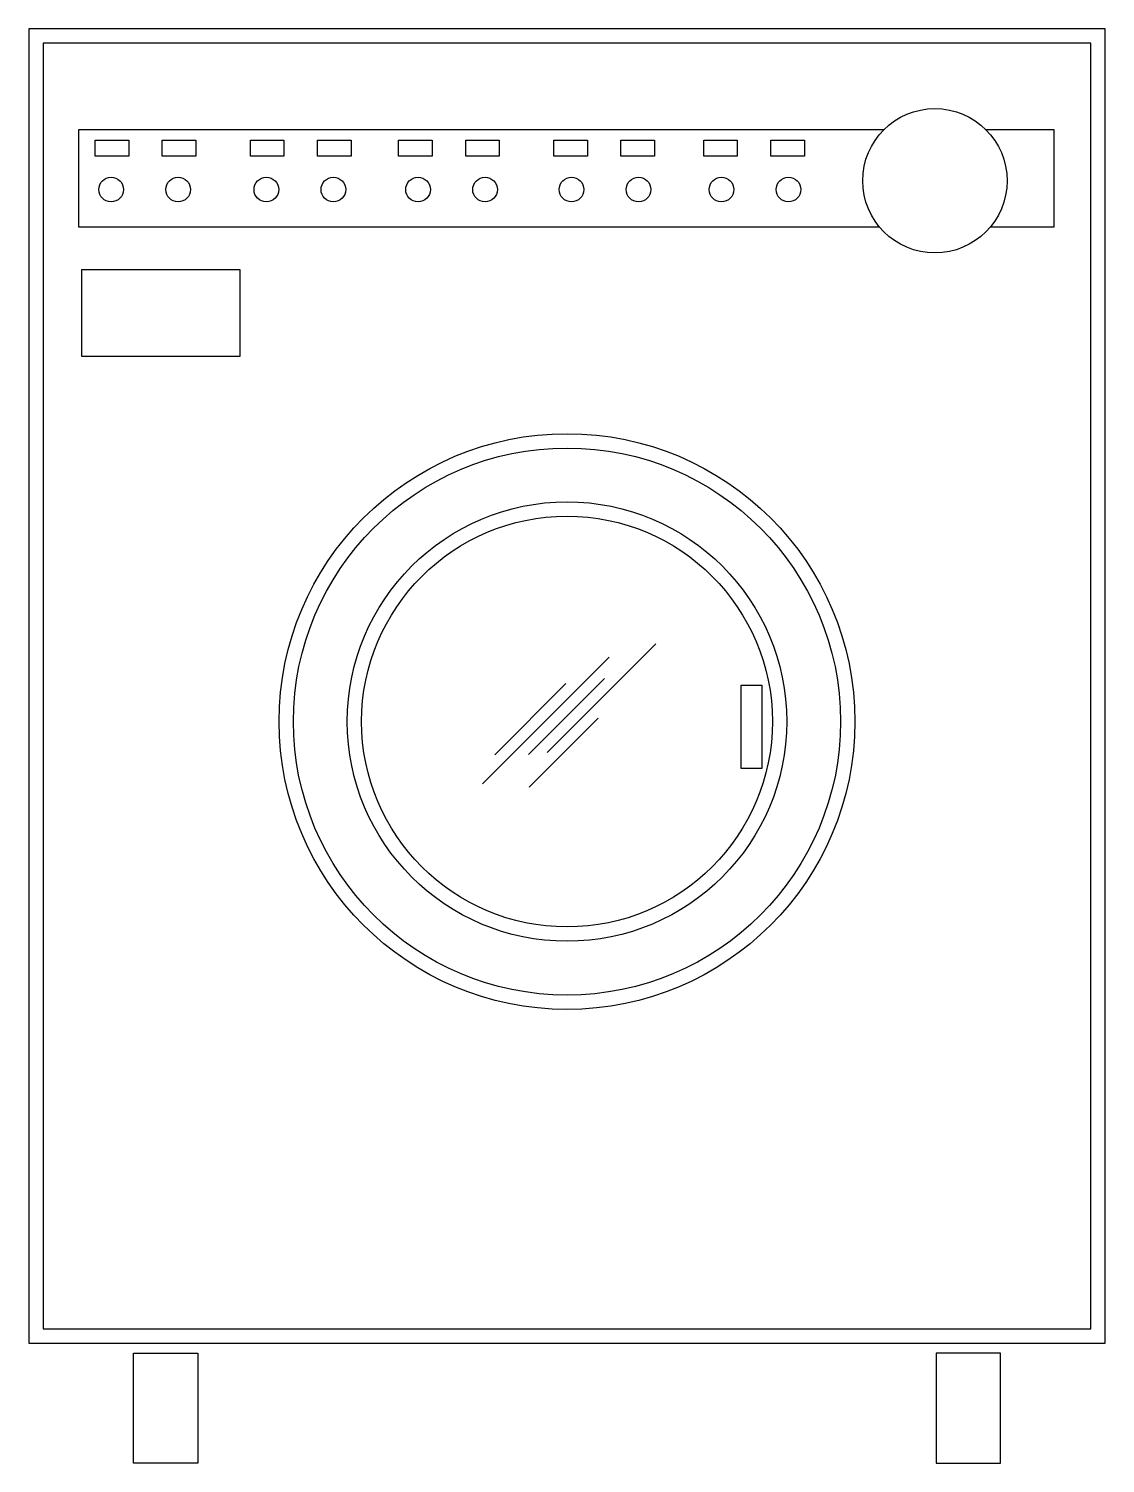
# Model space of a CAD drawing. Header units: millimetres. Extents: x 0 to 600, y 0 to 800.
import ezdxf

# ---------------------------------------------------------------- set-up
doc = ezdxf.new("R2010")
doc.units = ezdxf.units.MM
doc.layers.add('LAYER2', color=7, linetype='Continuous')

msp = doc.modelspace()

# ---------------------------------------------------------------- linework, layer by layer
at = {"layer": 'LAYER2', "color": 7, "linetype": 'ByBlock'}
for p, q in [((288.88, 396.12), (349.58, 456.82)), ((252.85, 378.71), (323.55, 449.41)), ((259.83, 395), (299.44, 434.62)), ((278.59, 395.15), (320.93, 437.49)), ((279, 376.93), (317.34, 415.27))]:
    msp.add_line(p, q, dxfattribs=at)
for points in [[(0, 66.96), (600, 66.96), (600, 799.67), (0, 799.67)], [(8, 74.96), (592, 74.96), (592, 791.67), (8, 791.67)], [(37.08, 737.48), (55.76, 737.48), (55.76, 728.65), (37.08, 728.65)], [(74.44, 737.48), (93.11, 737.48), (93.11, 728.65), (74.44, 728.65)], [(123.59, 737.48), (142.27, 737.48), (142.27, 728.65), (123.59, 728.65)], [(160.95, 737.48), (179.63, 737.48), (179.63, 728.65), (160.95, 728.65)], [(206.17, 737.48), (224.85, 737.48), (224.85, 728.65), (206.17, 728.65)], [(243.53, 737.48), (262.21, 737.48), (262.21, 728.65), (243.53, 728.65)], [(292.68, 737.48), (311.36, 737.48), (311.36, 728.65), (292.68, 728.65)], [(330.04, 737.48), (348.72, 737.48), (348.72, 728.65), (330.04, 728.65)], [(376.25, 737.48), (394.92, 737.48), (394.92, 728.65), (376.25, 728.65)], [(413.6, 737.48), (432.28, 737.48), (432.28, 728.65), (413.6, 728.65)], [(29.69, 665.49), (117.73, 665.49), (117.73, 616.99), (29.69, 616.99)], [(397.05, 433.65), (408.64, 433.65), (408.64, 387.33), (397.05, 387.33)], [(58.33, 61.43), (94.21, 61.43), (94.21, 0), (58.33, 0)], [(541.67, 61.43), (505.79, 61.43), (505.79, 0), (541.67, 0)]]:
    msp.add_lwpolyline(points, close=True, dxfattribs=at)
for points in [[(474.26, 688.97), (27.93, 688.97), (27.93, 743.52), (476.73, 743.52)], [(533.33, 743.52), (571.37, 743.52), (571.37, 688.97), (535.8, 688.97)]]:
    msp.add_lwpolyline(points, dxfattribs=at)
for centre, radius in [((505.03, 714.91), 40.24), ((45.93, 710), 6.87), ((83.28, 710), 6.87), ((132.44, 710), 6.87), ((169.8, 710), 6.87), ((216.98, 710), 6.87), ((254.34, 710), 6.87), ((302.51, 710), 6.87), ((339.87, 710), 6.87), ((386.08, 710), 6.87), ((423.43, 710), 6.87), ((300, 413.46), 160.47), ((300, 413.46), 152.47), ((300, 413.46), 122.47), ((300, 413.46), 114.47)]:
    msp.add_circle(centre, radius, dxfattribs=at)

doc.saveas('drawing.dxf')
